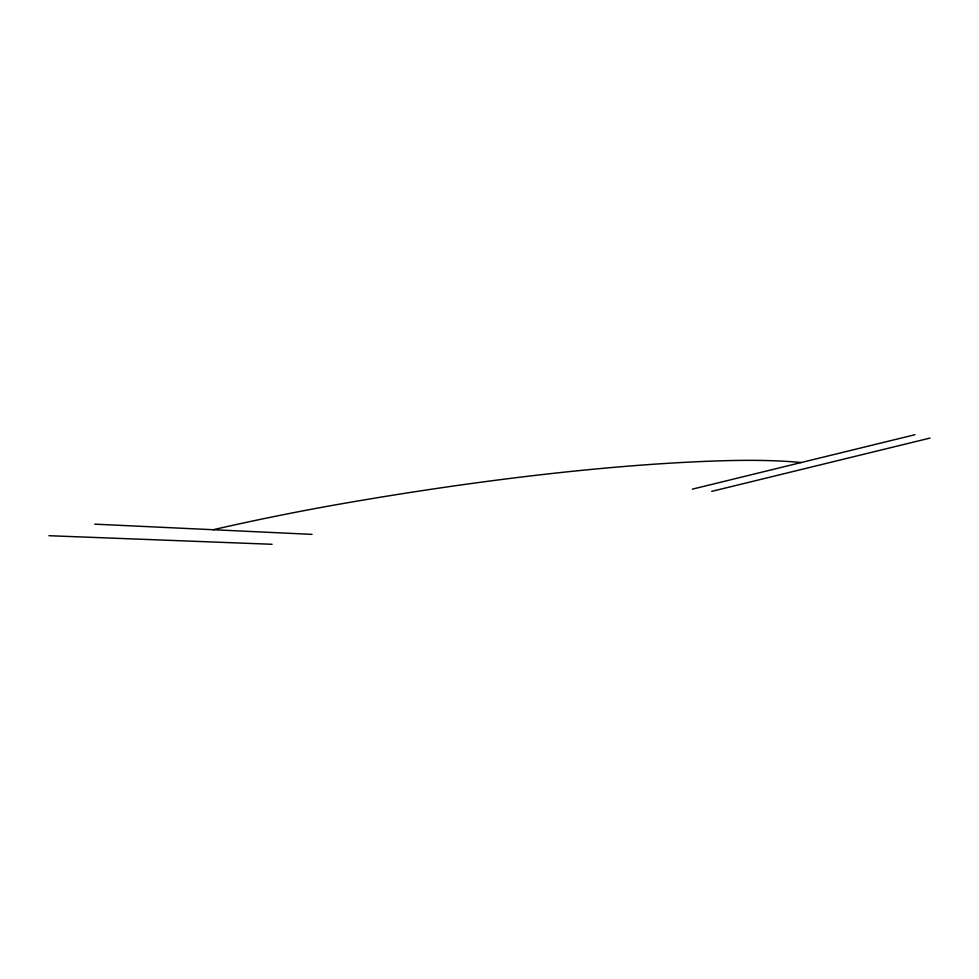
<?xml version="1.0" encoding="UTF-8"?>
<svg xmlns="http://www.w3.org/2000/svg" width="979" height="979" viewBox="0 0 979 979"><rect width="100%" height="100%" fill="white"/><g stroke="black" fill="none" stroke-linecap="round" stroke-linejoin="round"><path stroke-width="1.47" d="M692.3 489.17L914.961 434.713M711.709 491.372L930.05 438.066M48.95 535.709L272.089 544.287M94.743 524.157L312.056 534.375M801.226 462.529A451.441 81.734 -11.6 0 0 727.116 460.644A642.42 105.952 -10.9 0 0 347.998 502.668A470.495 86.372 -10.8 0 0 213.141 529.725"/></g></svg>
